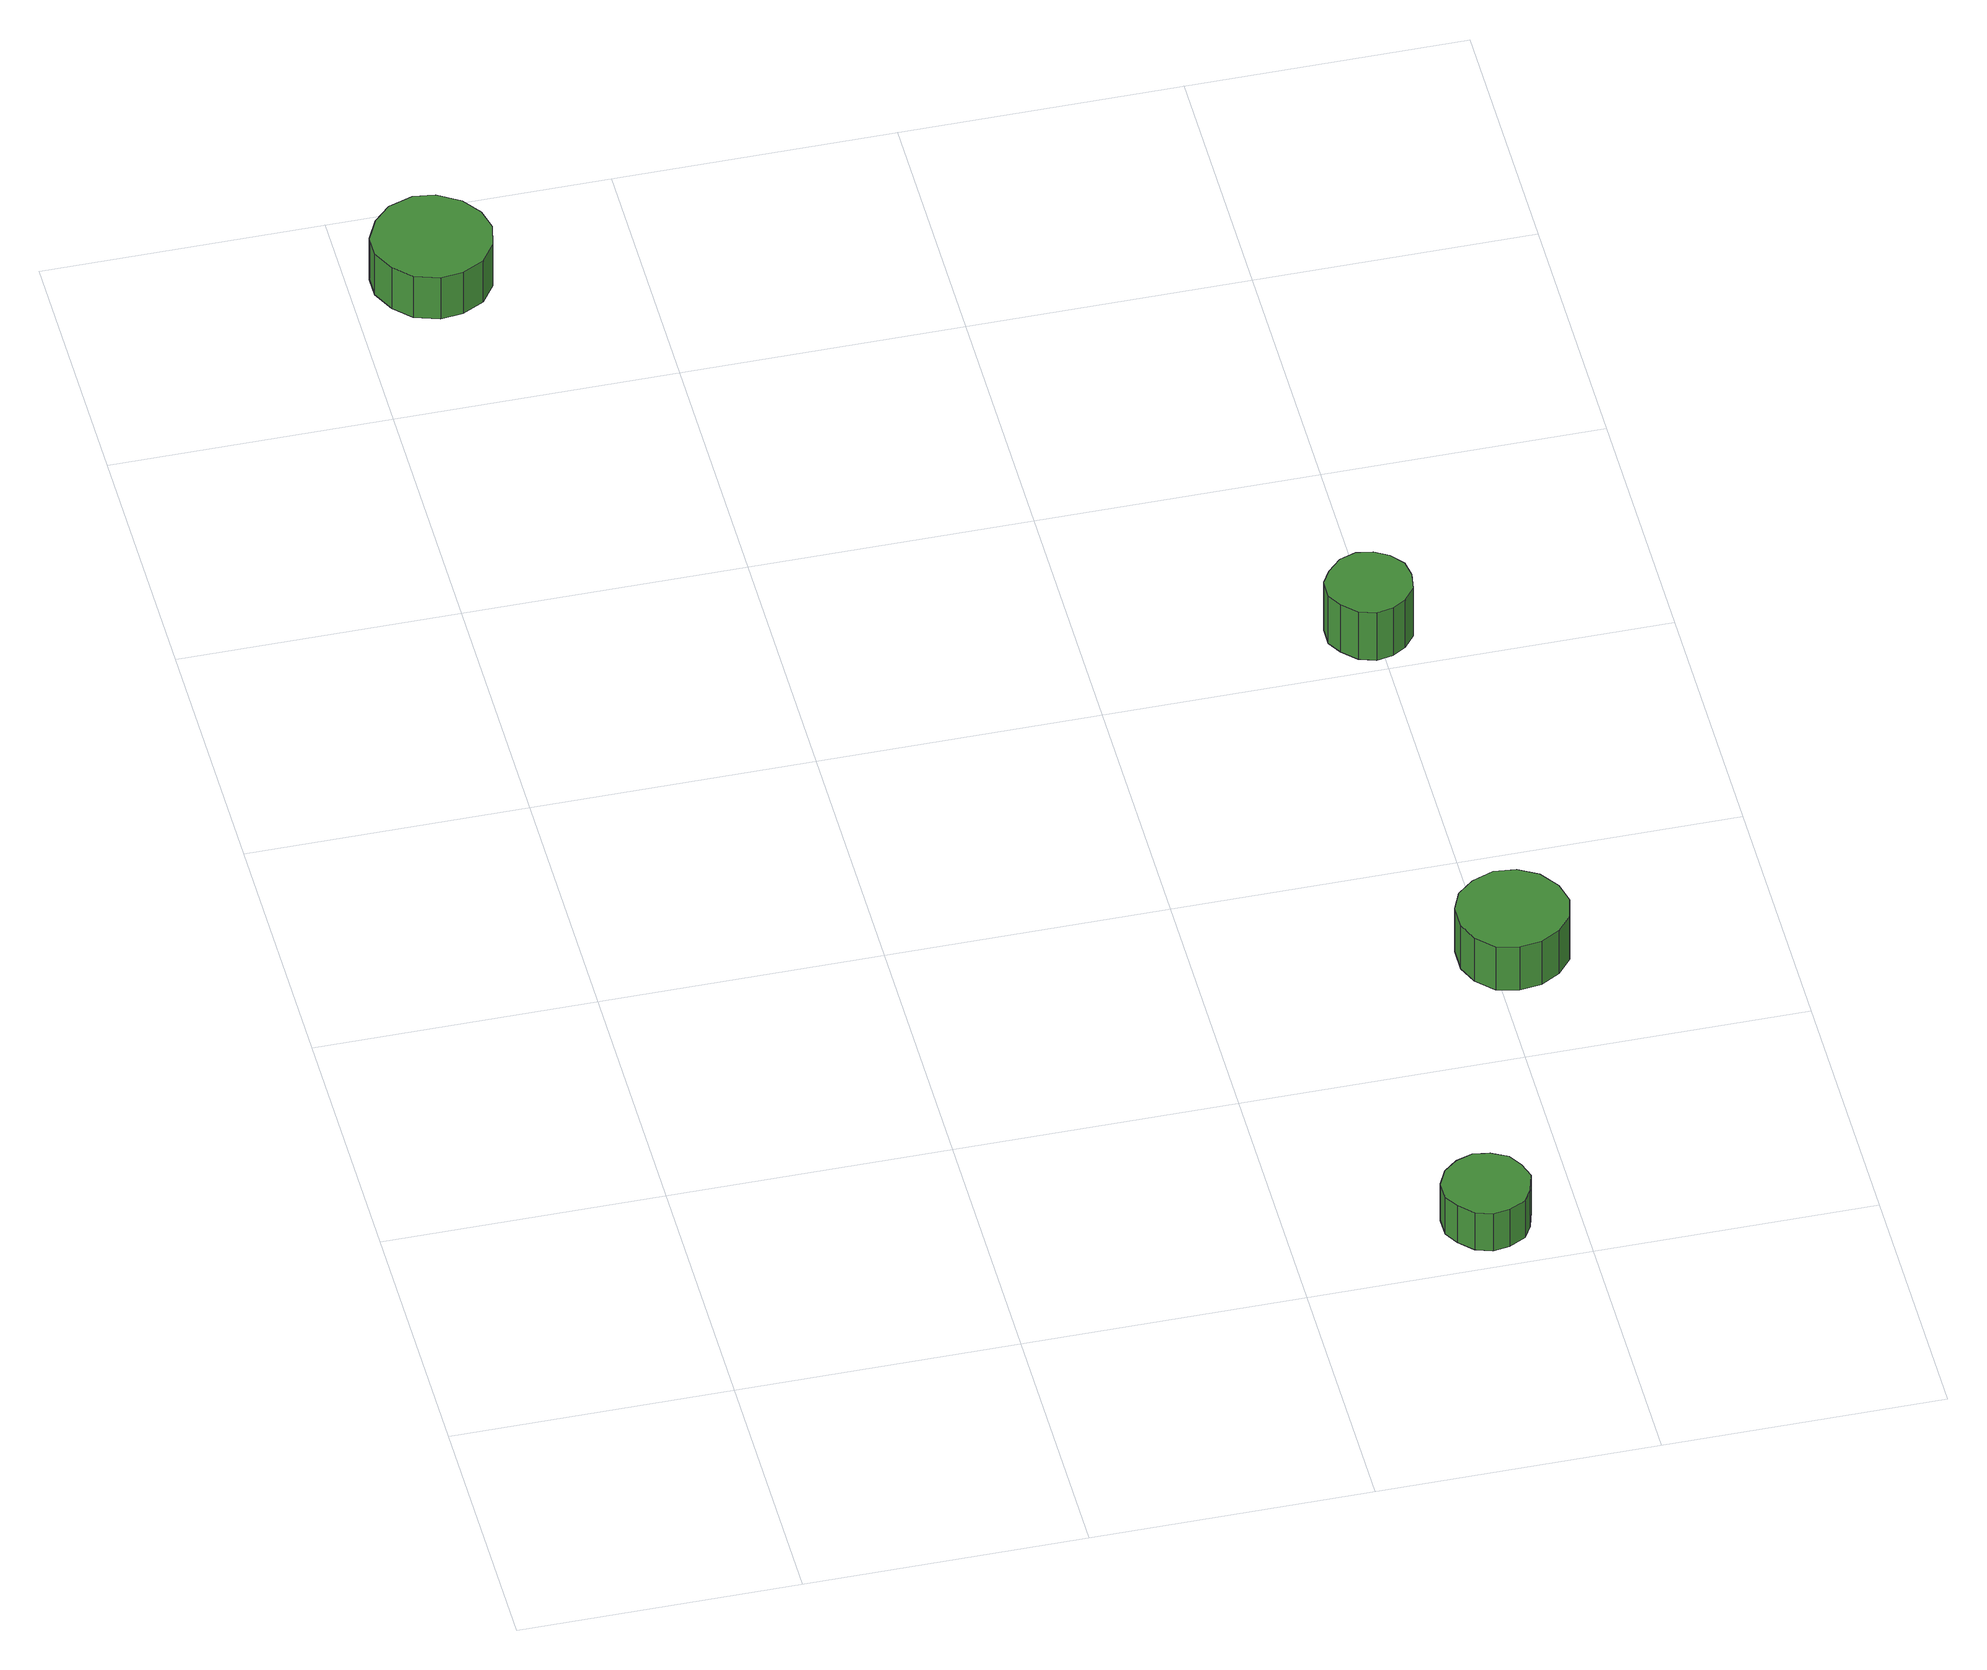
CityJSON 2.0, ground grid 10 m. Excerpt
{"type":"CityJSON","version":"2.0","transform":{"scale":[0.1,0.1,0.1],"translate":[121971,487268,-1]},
"CityObjects":{
"tree1":{"type":"SolitaryVegetationObject","attributes":{"function":"something"}},
"tree2":{"type":"SolitaryVegetationObject","attributes":{"function":"something"},"geometry":[{"type":"MultiSurface","lod":"1","boundaries":[[[0,1,2,3,4,5,6,7,8,9,10,11,12,13,14]],[[15,16,17,18,19,20,21,22,23,24,25,26,27,28,29]],[[0,29,28,1]],[[1,28,27,2]],[[2,27,26,3]],[[3,26,25,4]],[[4,25,24,5]],[[5,24,23,6]],[[6,23,22,7]],[[7,22,21,8]],[[8,21,20,9]],[[9,20,19,10]],[[10,19,18,11]],[[11,18,17,12]],[[12,17,16,13]],[[13,16,15,14]],[[14,15,29,0]]]}]},
"tree3":{"type":"SolitaryVegetationObject","attributes":{"function":"something"},"geometry":[{"type":"MultiSurface","lod":"1","boundaries":[[[30,31,32,33,34,35,36,37,38,39,40,41,42,43,44]],[[45,46,47,48,49,50,51,52,53,54,55,56,57,58,59]],[[30,59,58,31]],[[31,58,57,32]],[[32,57,56,33]],[[33,56,55,34]],[[34,55,54,35]],[[35,54,53,36]],[[36,53,52,37]],[[37,52,51,38]],[[38,51,50,39]],[[39,50,49,40]],[[40,49,48,41]],[[41,48,47,42]],[[42,47,46,43]],[[43,46,45,44]],[[44,45,59,30]]]}]},
"tree4":{"type":"SolitaryVegetationObject","attributes":{"function":"something"}},
"tree5":{"type":"SolitaryVegetationObject","attributes":{"function":"something"}},
"tree6":{"type":"SolitaryVegetationObject","attributes":{"function":"something"}},
"tree7":{"type":"SolitaryVegetationObject","attributes":{"function":"something"},"geometry":[{"type":"MultiSurface","lod":"1","boundaries":[[[60,61,62,63,64,65,66,67,68,69,70,71,72,73,74]],[[75,76,77,78,79,80,81,82,83,84,85,86,87,88,89]],[[60,89,88,61]],[[61,88,87,62]],[[62,87,86,63]],[[63,86,85,64]],[[64,85,84,65]],[[65,84,83,66]],[[66,83,82,67]],[[67,82,81,68]],[[68,81,80,69]],[[69,80,79,70]],[[70,79,78,71]],[[71,78,77,72]],[[72,77,76,73]],[[73,76,75,74]],[[74,75,89,60]]]}]},
"tree8":{"type":"SolitaryVegetationObject","attributes":{"function":"something"}},
"tree9":{"type":"SolitaryVegetationObject","attributes":{"function":"something"},"geometry":[{"type":"MultiSurface","lod":"1","boundaries":[[[90,91,92,93,94,95,96,97,98,99,100,101,102,103,104]],[[105,106,107,108,109,110,111,112,113,114,115,116,117,118,119]],[[90,119,118,91]],[[91,118,117,92]],[[92,117,116,93]],[[93,116,115,94]],[[94,115,114,95]],[[95,114,113,96]],[[96,113,112,97]],[[97,112,111,98]],[[98,111,110,99]],[[99,110,109,100]],[[100,109,108,101]],[[101,108,107,102]],[[102,107,106,103]],[[103,106,105,104]],[[104,105,119,90]]]}]},
"tree10":{"type":"SolitaryVegetationObject","attributes":{"function":"something"}},
"tree11":{"type":"SolitaryVegetationObject","attributes":{"function":"something"}},
"tree12":{"type":"SolitaryVegetationObject","attributes":{"function":"something"}},
"tree13":{"type":"SolitaryVegetationObject","attributes":{"function":"something"}},
"tree14":{"type":"SolitaryVegetationObject","attributes":{"function":"something"}}
},
"vertices":[
[50,565,26],[48,573,26],[43,580,26],[35,585,26],[27,586,26],[18,583,26],[12,577,26],[8,569,26],[8,561,26],[12,553,26],[18,547,26],[27,544,26],[35,545,26],[43,549,26],[48,556,26],[48,556,7],[43,549,7],[35,545,7],[27,544,7],[18,547,7],[12,553,7],[8,561,7],[8,569,7],[12,577,7],[18,583,7],[27,586,7],[35,585,7],[43,580,7],[48,573,7],[50,565,7],
[284,24,23],[282,30,23],[279,35,23],[273,38,23],[267,39,23],[261,37,23],[256,33,23],[253,27,23],[253,20,23],[256,15,23],[261,10,23],[267,8,23],[273,9,23],[279,12,23],[282,17,23],[282,17,6],[279,12,6],[273,9,6],[267,8,6],[261,10,6],[256,15,6],[253,20,6],[253,27,6],[256,33,6],[261,37,6],[267,39,6],[273,38,6],[279,35,6],[282,30,6],[284,24,6],
[328,152,26],[326,160,26],[321,167,26],[314,171,26],[306,172,26],[298,169,26],[292,164,26],[289,157,26],[289,148,26],[292,141,26],[298,135,26],[306,133,26],[314,134,26],[321,138,26],[326,144,26],[326,144,6],[321,138,6],[314,134,6],[306,133,6],[298,135,6],[292,141,6],[289,148,6],[289,157,6],[292,164,6],[298,169,6],[306,172,6],[314,171,6],[321,167,6],[326,160,6],[328,152,6],
[313,321,28],[312,327,28],[308,332,28],[303,335,28],[297,336,28],[291,334,28],[286,329,28],[283,324,28],[283,317,28],[286,312,28],[291,307,28],[297,305,28],[303,306,28],[308,309,28],[312,314,28],[312,314,6],[308,309,6],[303,306,6],[297,305,6],[291,307,6],[286,312,6],[283,317,6],[283,324,6],[286,329,6],[291,334,6],[297,336,6],[303,335,6],[308,332,6],[312,327,6],[313,321,6]
]}
